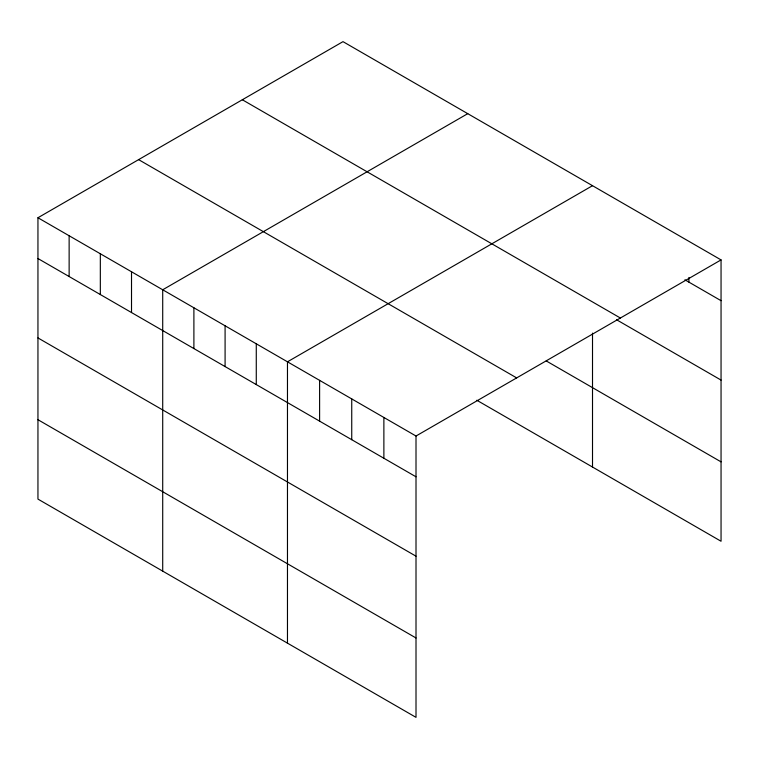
<?xml version="1.0" encoding="UTF-8"?>
<svg xmlns="http://www.w3.org/2000/svg" width="759" height="759" viewBox="0 0 759 759"><rect width="100%" height="100%" fill="white"/><g stroke="black" fill="none" stroke-linecap="round" stroke-linejoin="round"><path stroke-width="1.14" d="M37.95 217.748L416.008 436.017L416.008 717.359L37.95 499.099L37.95 217.748L342.992 41.641L721.05 259.901L721.05 541.252L476.804 400.24M467.753 113.66L162.711 289.777L162.711 571.119M592.513 185.689L287.471 361.806L287.471 643.148M416.008 436.017L721.05 259.901M684.903 279.815L721.05 300.687M242.33 99.752L620.388 318.021M616.612 319.776L721.05 380.079M546.233 360.933L721.05 461.861M138.612 159.637L516.67 377.906M37.95 258.534L416.008 476.804M37.95 337.926L416.008 556.186M37.95 419.708L416.008 637.977M688.916 277.471L688.916 282.139M592.513 333.125L592.513 467.041M383.874 417.469L383.874 458.256M351.74 398.911L351.74 439.698M319.605 380.363L319.605 421.15M256.276 343.799L256.276 384.585M225.091 325.791L225.091 366.578M193.896 307.784L193.896 348.571M131.516 271.769L131.516 312.556M100.33 253.762L100.33 294.549M69.135 235.755L69.135 276.542"/></g></svg>
